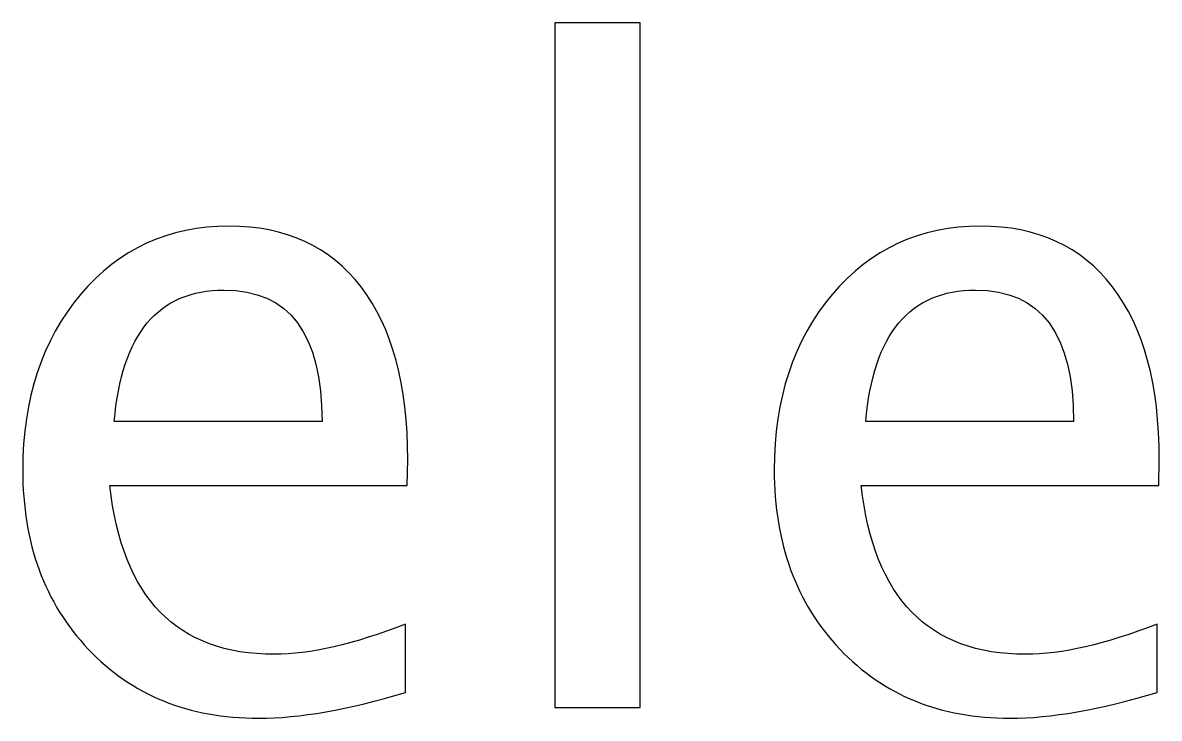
# Model space of a CAD drawing. Header units: centimetres. Extents: x -67 to 67, y -62 to 59.
# Drawn here: x -11.392 to -9.767, y 49.155 to 50.15 of the extents above; entities that cross this region are included whole.
import ezdxf

# ---------------------------------------------------------------- set-up
doc = ezdxf.new("R2010")
doc.units = ezdxf.units.CM
doc.header["$MEASUREMENT"] = 0
doc.layers.add('Layer 1', color=7, linetype='Continuous')

msp = doc.modelspace()

# ---------------------------------------------------------------- linework, layer by layer
at = {"layer": 'Layer 1'}
for points, knots in [([(-10.63105, 49.17044), (-10.63105, 49.17044), (-10.63105, 50.14961), (-10.63105, 50.14961), (-10.63105, 50.14961), (-10.63105, 50.14961), (-10.50913, 50.14961), (-10.50913, 50.14961), (-10.50913, 50.14961), (-10.50913, 50.14961), (-10.50913, 49.17044), (-10.50913, 49.17044), (-10.50913, 49.17044), (-10.50913, 49.17044), (-10.63105, 49.17044), (-10.63105, 49.17044)], [0, 0, 0, 0, 0.2, 0.2, 0.2, 0.2, 0.4, 0.4, 0.4, 0.4, 0.6, 0.6, 0.6, 0.6, 1, 1, 1, 1]), ([(-10.84462, 49.19203), (-10.92653, 49.16748), (-10.9966, 49.1552), (-11.05502, 49.1552), (-11.05502, 49.1552), (-11.15471, 49.1552), (-11.23578, 49.18822), (-11.29822, 49.25405), (-11.29822, 49.25405), (-11.36066, 49.31988), (-11.39199, 49.40518), (-11.39199, 49.51017), (-11.39199, 49.51017), (-11.39199, 49.61198), (-11.36447, 49.69559), (-11.30923, 49.76099), (-11.30923, 49.76099), (-11.25398, 49.82618), (-11.18329, 49.85878), (-11.09714, 49.85878), (-11.09714, 49.85878), (-11.01565, 49.85878), (-10.95257, 49.82978), (-10.90812, 49.77179), (-10.90812, 49.77179), (-10.86367, 49.71379), (-10.84144, 49.63166), (-10.84144, 49.52519), (-10.84144, 49.52519), (-10.84144, 49.52519), (-10.84208, 49.48794), (-10.84208, 49.48794), (-10.84208, 49.48794), (-10.84208, 49.48794), (-11.26753, 49.48794), (-11.26753, 49.48794), (-11.26753, 49.48794), (-11.24975, 49.32707), (-11.17122, 49.24664), (-11.03216, 49.24664), (-11.03216, 49.24664), (-10.98114, 49.24664), (-10.9187, 49.26103), (-10.84462, 49.28982), (-10.84462, 49.28982), (-10.84462, 49.28982), (-10.84462, 49.19203), (-10.84462, 49.19203)], [0, 0, 0, 0, 0.0769231, 0.0769231, 0.0769231, 0.0769231, 0.1538462, 0.1538462, 0.1538462, 0.1538462, 0.2307692, 0.2307692, 0.2307692, 0.2307692, 0.3076923, 0.3076923, 0.3076923, 0.3076923, 0.3846154, 0.3846154, 0.3846154, 0.3846154, 0.4615385, 0.4615385, 0.4615385, 0.4615385, 0.5384615, 0.5384615, 0.5384615, 0.5384615, 0.6153846, 0.6153846, 0.6153846, 0.6153846, 0.6923077, 0.6923077, 0.6923077, 0.6923077, 0.7692308, 0.7692308, 0.7692308, 0.7692308, 0.8461538, 0.8461538, 0.8461538, 0.8461538, 1, 1, 1, 1]), ([(-9.76999, 49.19203), (-9.8519, 49.16748), (-9.92197, 49.1552), (-9.98039, 49.1552), (-9.98039, 49.1552), (-10.08008, 49.1552), (-10.16115, 49.18822), (-10.22359, 49.25405), (-10.22359, 49.25405), (-10.28603, 49.31988), (-10.31736, 49.40518), (-10.31736, 49.51017), (-10.31736, 49.51017), (-10.31736, 49.61198), (-10.28984, 49.69559), (-10.2346, 49.76099), (-10.2346, 49.76099), (-10.17935, 49.82618), (-10.10866, 49.85878), (-10.02251, 49.85878), (-10.02251, 49.85878), (-9.94102, 49.85878), (-9.87794, 49.82978), (-9.83349, 49.77179), (-9.83349, 49.77179), (-9.78904, 49.71379), (-9.76681, 49.63166), (-9.76681, 49.52519), (-9.76681, 49.52519), (-9.76681, 49.52519), (-9.76745, 49.48794), (-9.76745, 49.48794), (-9.76745, 49.48794), (-9.76745, 49.48794), (-10.1929, 49.48794), (-10.1929, 49.48794), (-10.1929, 49.48794), (-10.17512, 49.32707), (-10.09659, 49.24664), (-9.95753, 49.24664), (-9.95753, 49.24664), (-9.90651, 49.24664), (-9.84407, 49.26103), (-9.76999, 49.28982), (-9.76999, 49.28982), (-9.76999, 49.28982), (-9.76999, 49.19203), (-9.76999, 49.19203)], [0, 0, 0, 0, 0.0769231, 0.0769231, 0.0769231, 0.0769231, 0.1538462, 0.1538462, 0.1538462, 0.1538462, 0.2307692, 0.2307692, 0.2307692, 0.2307692, 0.3076923, 0.3076923, 0.3076923, 0.3076923, 0.3846154, 0.3846154, 0.3846154, 0.3846154, 0.4615385, 0.4615385, 0.4615385, 0.4615385, 0.5384615, 0.5384615, 0.5384615, 0.5384615, 0.6153846, 0.6153846, 0.6153846, 0.6153846, 0.6923077, 0.6923077, 0.6923077, 0.6923077, 0.7692308, 0.7692308, 0.7692308, 0.7692308, 0.8461538, 0.8461538, 0.8461538, 0.8461538, 1, 1, 1, 1]), ([(-11.26118, 49.57938), (-11.26118, 49.57938), (-10.964, 49.57938), (-10.964, 49.57938), (-10.964, 49.57938), (-10.964, 49.70469), (-11.01078, 49.76734), (-11.10412, 49.76734), (-11.10412, 49.76734), (-11.1981, 49.76734), (-11.25038, 49.70469), (-11.26118, 49.57938)], [0, 0, 0, 0, 0.25, 0.25, 0.25, 0.25, 0.5, 0.5, 0.5, 0.5, 1, 1, 1, 1]), ([(-10.18655, 49.57938), (-10.18655, 49.57938), (-9.88937, 49.57938), (-9.88937, 49.57938), (-9.88937, 49.57938), (-9.88937, 49.70469), (-9.93615, 49.76734), (-10.02949, 49.76734), (-10.02949, 49.76734), (-10.12347, 49.76734), (-10.17575, 49.70469), (-10.18655, 49.57938)], [0, 0, 0, 0, 0.25, 0.25, 0.25, 0.25, 0.5, 0.5, 0.5, 0.5, 1, 1, 1, 1])]:
    msp.add_open_spline(points, degree=3, knots=knots, dxfattribs=at)

doc.saveas('drawing.dxf')
